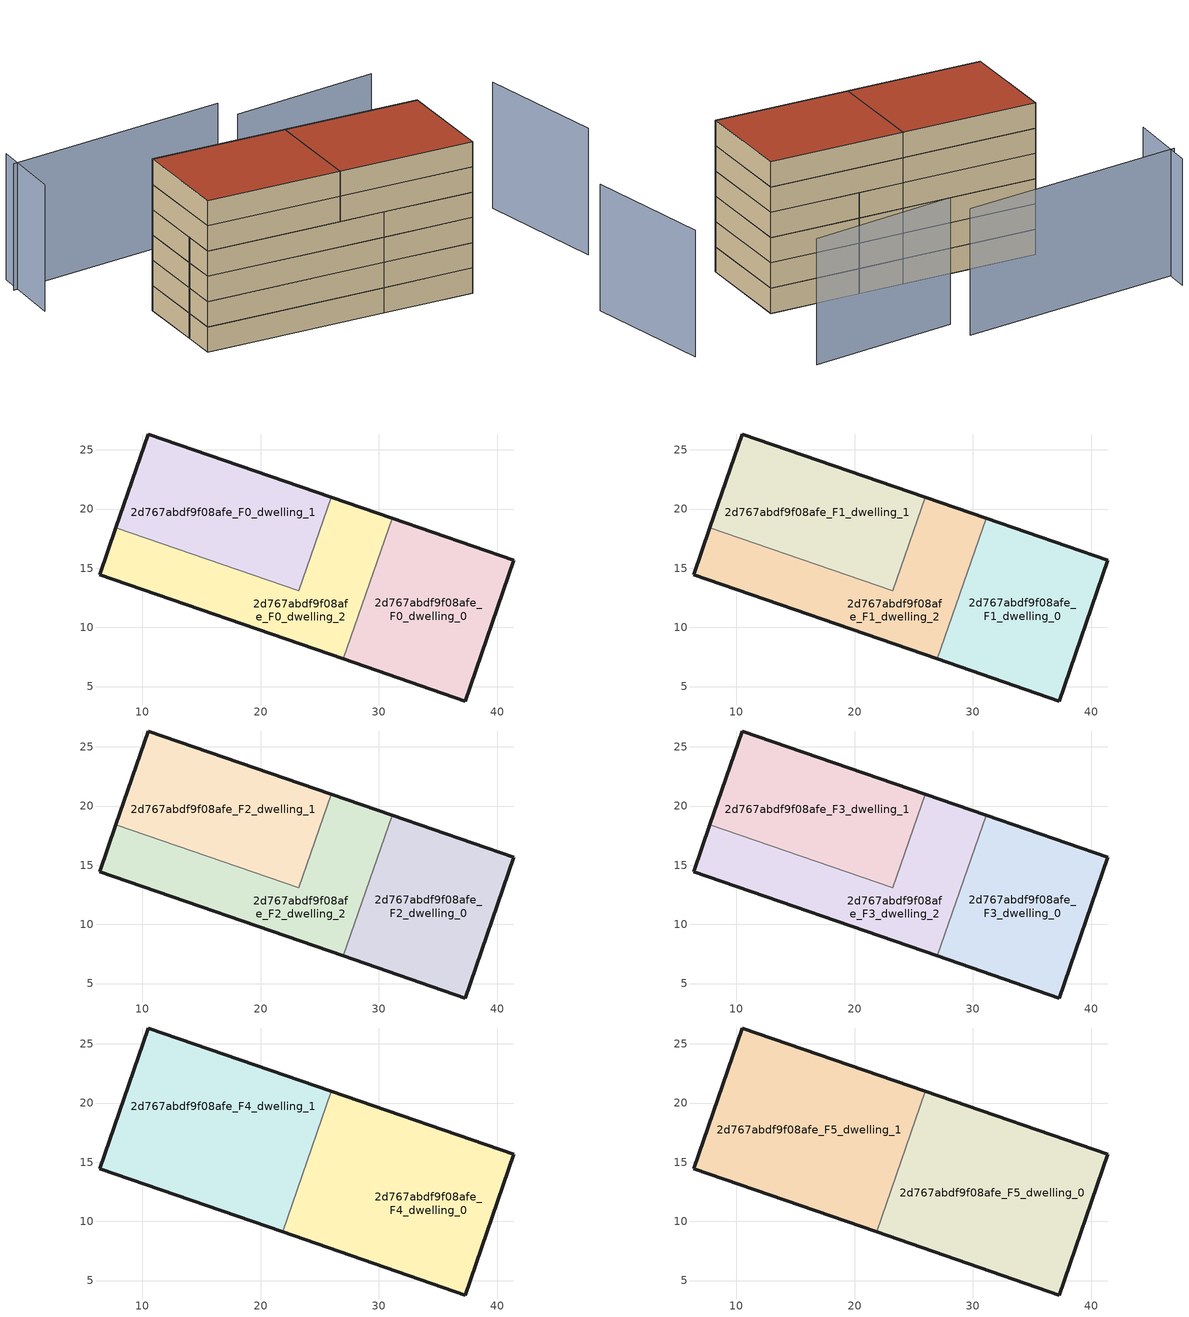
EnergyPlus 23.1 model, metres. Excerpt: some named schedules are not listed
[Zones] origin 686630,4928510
2d767abdf9f08afe_F0_dwelling_0
 floor ground (EU_floor_Construction): 37.31,3.78 41.41,15.68 31.11,19.23 27,7.33 z0
 wall outside (EU_wall_Construction): 31.11,19.23 41.41,15.68 37.31,3.78 27,7.33 z0:3
 wall to 2d767abdf9f08afe_F0_dwelling_2 (EU_wall_Construction): 27,7.33 31.11,19.23 z0:3
2d767abdf9f08afe_F0_dwelling_1
 floor ground (EU_floor_Construction): 23.22,13.07 25.96,21.01 10.52,26.34 7.77,18.4 z0
 wall outside (EU_wall_Construction): 7.77,18.4 10.52,26.34 25.96,21.01 z0:3
 wall to 2d767abdf9f08afe_F0_dwelling_2 (EU_wall_Construction): 25.96,21.01 23.22,13.07 7.77,18.4 z0:3
2d767abdf9f08afe_F0_dwelling_2
 floor ground (EU_floor_Construction): 27,7.33 31.11,19.23 25.96,21.01 23.22,13.07 7.77,18.4 6.39,14.44 z0
 wall outside (EU_wall_Construction): 25.96,21.01 31.11,19.23 / 27,7.33 6.39,14.44 7.77,18.4 z0:3
2d767abdf9f08afe_F1_dwelling_0
 floor to 2d767abdf9f08afe_F0_dwelling_0 (EU_floor_Construction): 37.31,3.78 41.41,15.68 31.11,19.23 27,7.33 z3
 wall outside (EU_wall_Construction): 31.11,19.23 41.41,15.68 37.31,3.78 27,7.33 z3:6
 wall to 2d767abdf9f08afe_F1_dwelling_2 (EU_wall_Construction): 27,7.33 31.11,19.23 z3:6
2d767abdf9f08afe_F1_dwelling_1
 floor to 2d767abdf9f08afe_F0_dwelling_1 (EU_floor_Construction): 23.22,13.07 25.96,21.01 10.52,26.34 7.77,18.4 z3
 wall outside (EU_wall_Construction): 7.77,18.4 10.52,26.34 25.96,21.01 z3:6
 wall to 2d767abdf9f08afe_F1_dwelling_2 (EU_wall_Construction): 25.96,21.01 23.22,13.07 7.77,18.4 z3:6
2d767abdf9f08afe_F1_dwelling_2
 floor to 2d767abdf9f08afe_F0_dwelling_2 (EU_floor_Construction): 27,7.33 31.11,19.23 25.96,21.01 23.22,13.07 7.77,18.4 6.39,14.44 z3
 wall outside (EU_wall_Construction): 25.96,21.01 31.11,19.23 / 27,7.33 6.39,14.44 7.77,18.4 z3:6
2d767abdf9f08afe_F2_dwelling_0
 floor to 2d767abdf9f08afe_F1_dwelling_0 (EU_floor_Construction): 37.31,3.78 41.41,15.68 31.11,19.23 27,7.33 z6
 wall outside (EU_wall_Construction): 31.11,19.23 41.41,15.68 37.31,3.78 27,7.33 z6:9
 wall to 2d767abdf9f08afe_F2_dwelling_2 (EU_wall_Construction): 27,7.33 31.11,19.23 z6:9
2d767abdf9f08afe_F2_dwelling_1
 floor to 2d767abdf9f08afe_F1_dwelling_1 (EU_floor_Construction): 23.22,13.07 25.96,21.01 10.52,26.34 7.77,18.4 z6
 wall outside (EU_wall_Construction): 7.77,18.4 10.52,26.34 25.96,21.01 z6:9
 wall to 2d767abdf9f08afe_F2_dwelling_2 (EU_wall_Construction): 25.96,21.01 23.22,13.07 7.77,18.4 z6:9
2d767abdf9f08afe_F2_dwelling_2
 floor to 2d767abdf9f08afe_F1_dwelling_2 (EU_floor_Construction): 27,7.33 31.11,19.23 25.96,21.01 23.22,13.07 7.77,18.4 6.39,14.44 z6
 wall outside (EU_wall_Construction): 25.96,21.01 31.11,19.23 / 27,7.33 6.39,14.44 7.77,18.4 z6:9
2d767abdf9f08afe_F3_dwelling_0
 floor to 2d767abdf9f08afe_F2_dwelling_0 (EU_floor_Construction): 37.31,3.78 41.41,15.68 31.11,19.23 27,7.33 z9
 wall outside (EU_wall_Construction): 31.11,19.23 41.41,15.68 37.31,3.78 27,7.33 z9:12
 wall to 2d767abdf9f08afe_F3_dwelling_2 (EU_wall_Construction): 27,7.33 31.11,19.23 z9:12
2d767abdf9f08afe_F3_dwelling_1
 floor to 2d767abdf9f08afe_F2_dwelling_1 (EU_floor_Construction): 23.22,13.07 25.96,21.01 10.52,26.34 7.77,18.4 z9
 wall outside (EU_wall_Construction): 7.77,18.4 10.52,26.34 25.96,21.01 z9:12
 wall to 2d767abdf9f08afe_F3_dwelling_2 (EU_wall_Construction): 25.96,21.01 23.22,13.07 7.77,18.4 z9:12
2d767abdf9f08afe_F3_dwelling_2
 floor to 2d767abdf9f08afe_F2_dwelling_2 (EU_floor_Construction): 27,7.33 31.11,19.23 25.96,21.01 23.22,13.07 7.77,18.4 6.39,14.44 z9
 wall outside (EU_wall_Construction): 25.96,21.01 31.11,19.23 / 27,7.33 6.39,14.44 7.77,18.4 z9:12
2d767abdf9f08afe_F4_dwelling_0
 floor to 2d767abdf9f08afe_F3_dwelling_0 (EU_floor_Construction): 37.31,3.78 41.41,15.68 31.11,19.23 27,7.33 z12
 floor to 2d767abdf9f08afe_F3_dwelling_2 (EU_floor_Construction): 27,7.33 31.11,19.23 25.96,21.01 21.85,9.11 z12
 wall outside (EU_wall_Construction): 25.96,21.01 41.41,15.68 37.31,3.78 21.85,9.11 z12:15
 wall to 2d767abdf9f08afe_F4_dwelling_1 (EU_wall_Construction): 21.85,9.11 25.96,21.01 z12:15
2d767abdf9f08afe_F4_dwelling_1
 floor to 2d767abdf9f08afe_F3_dwelling_1 (EU_floor_Construction): 23.22,13.07 25.96,21.01 10.52,26.34 7.77,18.4 z12
 floor to 2d767abdf9f08afe_F3_dwelling_2 (EU_floor_Construction): 21.85,9.11 23.22,13.07 7.77,18.4 6.39,14.44 z12
 wall outside (EU_wall_Construction): 21.85,9.11 6.39,14.44 10.52,26.34 25.96,21.01 z12:15
2d767abdf9f08afe_F5_dwelling_0
 floor to 2d767abdf9f08afe_F4_dwelling_0 (EU_floor_Construction): 37.31,3.78 41.41,15.68 25.96,21.01 21.85,9.11 z15
 wall outside (EU_wall_Construction): 25.96,21.01 41.41,15.68 37.31,3.78 21.85,9.11 z15:18
 wall to 2d767abdf9f08afe_F5_dwelling_1 (EU_wall_Construction): 21.85,9.11 25.96,21.01 z15:18
 roof outside (EU_roof_Construction): 41.41,15.68 37.31,3.78 21.85,9.11 25.96,21.01 z18
2d767abdf9f08afe_F5_dwelling_1
 floor to 2d767abdf9f08afe_F4_dwelling_1 (EU_floor_Construction): 21.85,9.11 25.96,21.01 10.52,26.34 6.39,14.44 z15
 wall outside (EU_wall_Construction): 21.85,9.11 6.39,14.44 10.52,26.34 25.96,21.01 z15:18
 roof outside (EU_roof_Construction): 25.96,21.01 21.85,9.11 6.39,14.44 10.52,26.34 z18
shading: 5.83,43.48 2.56,34.82 / 31.09,35.52 4.4,41.01 / 53.29,1.48 55.35,17.3 / 48.1,28.54 30.42,31.93 z0:15
[Building]
EU S2 Campaign: North Axis=0; Terrain=City; Solar Distribution=FullExterior
[Site:Location]
Bologna: Latitude=44.5; Longitude=11.25; Time Zone=1; Elevation=37
[SizingPeriod:WeatherFileDays]
AnnualSizingPeriod: Begin Month=1; Begin Day of Month=1; End Month=12; End Day of Month=31; Day of Week for Start Day=Monday; Use Weather File Daylight Saving Period=No; Use Weather File Rain and Snow Indicators=No
[MATERIAL]
EU_InternalMass_Material: Roughness=MediumRough; Thickness=0.1; Conductivity=1; Density=1800; Specific Heat=900; Thermal Absorptance=0.9; Solar Absorptance=0.7; Visible Absorptance=0.7
[MATERIAL:NOMASS] Roughness=MediumRough; Thermal Absorptance=0.9; Solar Absorptance=0.7; Visible Absorptance=0.7
Name | Thermal Resistance
EU_wall_NoMass | 0.905828
EU_roof_NoMass | 0.37593
EU_floor_NoMass | 0.67114
[CONSTRUCTION]
EU_wall_Construction: EU_wall_NoMass
EU_roof_Construction: EU_roof_NoMass
EU_floor_Construction: EU_floor_NoMass
EU_InternalMass_Construction: EU_InternalMass_Material
[ZONE] Type=1; Multiplier=1; Ceiling Height=autocalculate; Floor Area=autocalculate; Part of Total Floor Area=Yes
Name | Volume
2d767abdf9f08afe_F0_dwelling_0; 2d767abdf9f08afe_F1_dwelling_0; 2d767abdf9f08afe_F2_dwelling_0; 2d767abdf9f08afe_F3_dwelling_0 | 411.623
2d767abdf9f08afe_F4_dwelling_0; 2d767abdf9f08afe_F5_dwelling_0 | 617.423
2d767abdf9f08afe_F0_dwelling_1; 2d767abdf9f08afe_F1_dwelling_1; 2d767abdf9f08afe_F2_dwelling_1; 2d767abdf9f08afe_F3_dwelling_1 | 411.606
2d767abdf9f08afe_F4_dwelling_1; 2d767abdf9f08afe_F5_dwelling_1 | 617.441
2d767abdf9f08afe_F0_dwelling_2; 2d767abdf9f08afe_F1_dwelling_2; 2d767abdf9f08afe_F2_dwelling_2; 2d767abdf9f08afe_F3_dwelling_2 | 411.625
[INTERNALMASS] Construction=EU_InternalMass_Construction
Name | Zone or ZoneList | Surface Area
2d767abdf9f08afe_F0_dwelling_0_EU_InternalMass | 2d767abdf9f08afe_F0_dwelling_0 | 137.207
2d767abdf9f08afe_F0_dwelling_1_EU_InternalMass | 2d767abdf9f08afe_F0_dwelling_1 | 137.202
2d767abdf9f08afe_F0_dwelling_2_EU_InternalMass | 2d767abdf9f08afe_F0_dwelling_2 | 137.209
2d767abdf9f08afe_F1_dwelling_0_EU_InternalMass | 2d767abdf9f08afe_F1_dwelling_0 | 137.207
2d767abdf9f08afe_F1_dwelling_1_EU_InternalMass | 2d767abdf9f08afe_F1_dwelling_1 | 137.202
2d767abdf9f08afe_F1_dwelling_2_EU_InternalMass | 2d767abdf9f08afe_F1_dwelling_2 | 137.209
2d767abdf9f08afe_F2_dwelling_0_EU_InternalMass | 2d767abdf9f08afe_F2_dwelling_0 | 137.207
2d767abdf9f08afe_F2_dwelling_1_EU_InternalMass | 2d767abdf9f08afe_F2_dwelling_1 | 137.202
2d767abdf9f08afe_F2_dwelling_2_EU_InternalMass | 2d767abdf9f08afe_F2_dwelling_2 | 137.209
2d767abdf9f08afe_F3_dwelling_0_EU_InternalMass | 2d767abdf9f08afe_F3_dwelling_0 | 137.207
2d767abdf9f08afe_F3_dwelling_1_EU_InternalMass | 2d767abdf9f08afe_F3_dwelling_1 | 137.202
2d767abdf9f08afe_F3_dwelling_2_EU_InternalMass | 2d767abdf9f08afe_F3_dwelling_2 | 137.209
2d767abdf9f08afe_F4_dwelling_0_EU_InternalMass | 2d767abdf9f08afe_F4_dwelling_0 | 205.807
2d767abdf9f08afe_F4_dwelling_1_EU_InternalMass | 2d767abdf9f08afe_F4_dwelling_1 | 205.813
2d767abdf9f08afe_F5_dwelling_0_EU_InternalMass | 2d767abdf9f08afe_F5_dwelling_0 | 205.807
2d767abdf9f08afe_F5_dwelling_1_EU_InternalMass | 2d767abdf9f08afe_F5_dwelling_1 | 205.813
[OTHEREQUIPMENT] Fuel Type=Electricity; Design Level Calculation Method=Watts/Area; Power per Zone Floor Area=1; Fraction Latent=0; Fraction Radiant=0; Fraction Lost=0; Carbon Dioxide Generation Rate=0; EndUse Subcategory=EU_Step8_InternalGains
Name | Zone or ZoneList or Space or SpaceList | Schedule
EU_Step8_InternalGain_2d767abdf9f08afe_F0_dwelling_0_f000 | 2d767abdf9f08afe_F0_dwelling_0 | EU_Step8_GainSchedule_2d767abdf9f08afe_F0_dwelling_0_f000
EU_Step8_InternalGain_2d767abdf9f08afe_F0_dwelling_1_f000 | 2d767abdf9f08afe_F0_dwelling_1 | EU_Step8_GainSchedule_2d767abdf9f08afe_F0_dwelling_1_f000
EU_Step8_InternalGain_2d767abdf9f08afe_F0_dwelling_2_f000 | 2d767abdf9f08afe_F0_dwelling_2 | EU_Step8_GainSchedule_2d767abdf9f08afe_F0_dwelling_2_f000
EU_Step8_InternalGain_2d767abdf9f08afe_F1_dwelling_0_f000 | 2d767abdf9f08afe_F1_dwelling_0 | EU_Step8_GainSchedule_2d767abdf9f08afe_F1_dwelling_0_f000
EU_Step8_InternalGain_2d767abdf9f08afe_F1_dwelling_1_f000 | 2d767abdf9f08afe_F1_dwelling_1 | EU_Step8_GainSchedule_2d767abdf9f08afe_F1_dwelling_1_f000
EU_Step8_InternalGain_2d767abdf9f08afe_F1_dwelling_2_f000 | 2d767abdf9f08afe_F1_dwelling_2 | EU_Step8_GainSchedule_2d767abdf9f08afe_F1_dwelling_2_f000
EU_Step8_InternalGain_2d767abdf9f08afe_F2_dwelling_0_f000 | 2d767abdf9f08afe_F2_dwelling_0 | EU_Step8_GainSchedule_2d767abdf9f08afe_F2_dwelling_0_f000
EU_Step8_InternalGain_2d767abdf9f08afe_F2_dwelling_1_f000 | 2d767abdf9f08afe_F2_dwelling_1 | EU_Step8_GainSchedule_2d767abdf9f08afe_F2_dwelling_1_f000
EU_Step8_InternalGain_2d767abdf9f08afe_F2_dwelling_2_f000 | 2d767abdf9f08afe_F2_dwelling_2 | EU_Step8_GainSchedule_2d767abdf9f08afe_F2_dwelling_2_f000
EU_Step8_InternalGain_2d767abdf9f08afe_F3_dwelling_0_f000 | 2d767abdf9f08afe_F3_dwelling_0 | EU_Step8_GainSchedule_2d767abdf9f08afe_F3_dwelling_0_f000
EU_Step8_InternalGain_2d767abdf9f08afe_F3_dwelling_1_f000 | 2d767abdf9f08afe_F3_dwelling_1 | EU_Step8_GainSchedule_2d767abdf9f08afe_F3_dwelling_1_f000
EU_Step8_InternalGain_2d767abdf9f08afe_F3_dwelling_2_f000 | 2d767abdf9f08afe_F3_dwelling_2 | EU_Step8_GainSchedule_2d767abdf9f08afe_F3_dwelling_2_f000
EU_Step8_InternalGain_2d767abdf9f08afe_F4_dwelling_0_f000 | 2d767abdf9f08afe_F4_dwelling_0 | EU_Step8_GainSchedule_2d767abdf9f08afe_F4_dwelling_0_f000
EU_Step8_InternalGain_2d767abdf9f08afe_F4_dwelling_1_f000 | 2d767abdf9f08afe_F4_dwelling_1 | EU_Step8_GainSchedule_2d767abdf9f08afe_F4_dwelling_1_f000
EU_Step8_InternalGain_2d767abdf9f08afe_F5_dwelling_0_f000 | 2d767abdf9f08afe_F5_dwelling_0 | EU_Step8_GainSchedule_2d767abdf9f08afe_F5_dwelling_0_f000
EU_Step8_InternalGain_2d767abdf9f08afe_F5_dwelling_1_f000 | 2d767abdf9f08afe_F5_dwelling_1 | EU_Step8_GainSchedule_2d767abdf9f08afe_F5_dwelling_1_f000
[ZONEVENTILATION:DESIGNFLOWRATE] Schedule=EU_AlwaysOn; Design Flow Rate Calculation Method=AirChanges/Hour; Air Changes per Hour=0.73129; Ventilation Type=Natural; Fan Pressure Rise=0; Fan Total Efficiency=1; Constant Term Coefficient=1; Temperature Term Coefficient=0; Velocity Term Coefficient=0; Velocity Squared Term Coefficient=0; Minimum Indoor Temperature=-100; Maximum Indoor Temperature=100; Delta Temperature=-100; Minimum Outdoor Temperature=-100; Maximum Outdoor Temperature=100; Maximum Wind Speed=40
Name | Zone or ZoneList or Space or SpaceList
EU_ConstantAir_2d767abdf9f08afe_F0_dwelling_0 | 2d767abdf9f08afe_F0_dwelling_0
EU_ConstantAir_2d767abdf9f08afe_F0_dwelling_1 | 2d767abdf9f08afe_F0_dwelling_1
EU_ConstantAir_2d767abdf9f08afe_F0_dwelling_2 | 2d767abdf9f08afe_F0_dwelling_2
EU_ConstantAir_2d767abdf9f08afe_F1_dwelling_0 | 2d767abdf9f08afe_F1_dwelling_0
EU_ConstantAir_2d767abdf9f08afe_F1_dwelling_1 | 2d767abdf9f08afe_F1_dwelling_1
EU_ConstantAir_2d767abdf9f08afe_F1_dwelling_2 | 2d767abdf9f08afe_F1_dwelling_2
EU_ConstantAir_2d767abdf9f08afe_F2_dwelling_0 | 2d767abdf9f08afe_F2_dwelling_0
EU_ConstantAir_2d767abdf9f08afe_F2_dwelling_1 | 2d767abdf9f08afe_F2_dwelling_1
EU_ConstantAir_2d767abdf9f08afe_F2_dwelling_2 | 2d767abdf9f08afe_F2_dwelling_2
EU_ConstantAir_2d767abdf9f08afe_F3_dwelling_0 | 2d767abdf9f08afe_F3_dwelling_0
EU_ConstantAir_2d767abdf9f08afe_F3_dwelling_1 | 2d767abdf9f08afe_F3_dwelling_1
EU_ConstantAir_2d767abdf9f08afe_F3_dwelling_2 | 2d767abdf9f08afe_F3_dwelling_2
EU_ConstantAir_2d767abdf9f08afe_F4_dwelling_0 | 2d767abdf9f08afe_F4_dwelling_0
EU_ConstantAir_2d767abdf9f08afe_F4_dwelling_1 | 2d767abdf9f08afe_F4_dwelling_1
EU_ConstantAir_2d767abdf9f08afe_F5_dwelling_0 | 2d767abdf9f08afe_F5_dwelling_0
EU_ConstantAir_2d767abdf9f08afe_F5_dwelling_1 | 2d767abdf9f08afe_F5_dwelling_1
[HVACTEMPLATE:THERMOSTAT] Constant Heating Setpoint=20; Constant Cooling Setpoint=50
EU_HeatOnly_2d767abdf9f08afe_F0_dwelling_0; EU_HeatOnly_2d767abdf9f08afe_F0_dwelling_1; EU_HeatOnly_2d767abdf9f08afe_F0_dwelling_2; EU_HeatOnly_2d767abdf9f08afe_F1_dwelling_0; EU_HeatOnly_2d767abdf9f08afe_F1_dwelling_1; EU_HeatOnly_2d767abdf9f08afe_F1_dwelling_2; EU_HeatOnly_2d767abdf9f08afe_F2_dwelling_0; EU_HeatOnly_2d767abdf9f08afe_F2_dwelling_1; EU_HeatOnly_2d767abdf9f08afe_F2_dwelling_2; EU_HeatOnly_2d767abdf9f08afe_F3_dwelling_0; EU_HeatOnly_2d767abdf9f08afe_F3_dwelling_1; EU_HeatOnly_2d767abdf9f08afe_F3_dwelling_2; EU_HeatOnly_2d767abdf9f08afe_F4_dwelling_0; EU_HeatOnly_2d767abdf9f08afe_F4_dwelling_1; EU_HeatOnly_2d767abdf9f08afe_F5_dwelling_0; EU_HeatOnly_2d767abdf9f08afe_F5_dwelling_1
[HVACTEMPLATE:ZONE:IDEALLOADSAIRSYSTEM] System Availability Schedule=EU_AlwaysOn; Maximum Heating Supply Air Temperature=50; Minimum Cooling Supply Air Temperature=13; Maximum Heating Supply Air Humidity Ratio=0.0156; Minimum Cooling Supply Air Humidity Ratio=0.0077; Heating Limit=NoLimit; Cooling Limit=NoLimit; Heating Availability Schedule=EU_AlwaysOn; Cooling Availability Schedule=EU_CoolingOff; Dehumidification Control Type=ConstantSensibleHeatRatio; Cooling Sensible Heat Ratio=0.7; Dehumidification Setpoint=60; Humidification Control Type=None; Humidification Setpoint=30; Outdoor Air Method=None; Outdoor Air Flow Rate per Person=0.00944; Outdoor Air Flow Rate per Zone Floor Area=0; Outdoor Air Flow Rate per Zone=0; Demand Controlled Ventilation Type=None; Outdoor Air Economizer Type=NoEconomizer; Heat Recovery Type=None; Sensible Heat Recovery Effectiveness=0.7; Latent Heat Recovery Effectiveness=0.65
Name | Template Thermostat
2d767abdf9f08afe_F0_dwelling_0 | EU_HeatOnly_2d767abdf9f08afe_F0_dwelling_0
2d767abdf9f08afe_F0_dwelling_1 | EU_HeatOnly_2d767abdf9f08afe_F0_dwelling_1
2d767abdf9f08afe_F0_dwelling_2 | EU_HeatOnly_2d767abdf9f08afe_F0_dwelling_2
2d767abdf9f08afe_F1_dwelling_0 | EU_HeatOnly_2d767abdf9f08afe_F1_dwelling_0
2d767abdf9f08afe_F1_dwelling_1 | EU_HeatOnly_2d767abdf9f08afe_F1_dwelling_1
2d767abdf9f08afe_F1_dwelling_2 | EU_HeatOnly_2d767abdf9f08afe_F1_dwelling_2
2d767abdf9f08afe_F2_dwelling_0 | EU_HeatOnly_2d767abdf9f08afe_F2_dwelling_0
2d767abdf9f08afe_F2_dwelling_1 | EU_HeatOnly_2d767abdf9f08afe_F2_dwelling_1
2d767abdf9f08afe_F2_dwelling_2 | EU_HeatOnly_2d767abdf9f08afe_F2_dwelling_2
2d767abdf9f08afe_F3_dwelling_0 | EU_HeatOnly_2d767abdf9f08afe_F3_dwelling_0
2d767abdf9f08afe_F3_dwelling_1 | EU_HeatOnly_2d767abdf9f08afe_F3_dwelling_1
2d767abdf9f08afe_F3_dwelling_2 | EU_HeatOnly_2d767abdf9f08afe_F3_dwelling_2
2d767abdf9f08afe_F4_dwelling_0 | EU_HeatOnly_2d767abdf9f08afe_F4_dwelling_0
2d767abdf9f08afe_F4_dwelling_1 | EU_HeatOnly_2d767abdf9f08afe_F4_dwelling_1
2d767abdf9f08afe_F5_dwelling_0 | EU_HeatOnly_2d767abdf9f08afe_F5_dwelling_0
2d767abdf9f08afe_F5_dwelling_1 | EU_HeatOnly_2d767abdf9f08afe_F5_dwelling_1
[SIZING:ZONE] Zone Cooling Design Supply Air Temperature Input Method=SupplyAirTemperature; Zone Cooling Design Supply Air Temperature=13; Zone Heating Design Supply Air Temperature Input Method=SupplyAirTemperature; Zone Heating Design Supply Air Temperature=50; Zone Cooling Design Supply Air Humidity Ratio=0.008; Zone Heating Design Supply Air Humidity Ratio=0.008; Cooling Design Air Flow Method=DesignDay; Cooling Design Air Flow Rate=0; Cooling Minimum Air Flow per Zone Floor Area=0.000762; Cooling Minimum Air Flow=0; Cooling Minimum Air Flow Fraction=0.2; Heating Design Air Flow Method=DesignDay; Heating Design Air Flow Rate=0; Heating Maximum Air Flow per Zone Floor Area=0.002032; Heating Maximum Air Flow=0.141576; Heating Maximum Air Flow Fraction=0.3; Account for Dedicated Outdoor Air System=No; Dedicated Outdoor Air System Control Strategy=NeutralSupplyAir; Dedicated Outdoor Air Low Setpoint Temperature for Design=autosize; Dedicated Outdoor Air High Setpoint Temperature for Design=autosize; Zone Load Sizing Method=Sensible Load Only No Latent Load; Zone Latent Cooling Design Supply Air Humidity Ratio Input Method=HumidityRatioDifference; Zone Cooling Design Supply Air Humidity Ratio Difference=0.005; Zone Latent Heating Design Supply Air Humidity Ratio Input Method=HumidityRatioDifference; Zone Humidification Design Supply Air Humidity Ratio Difference=0.005
2d767abdf9f08afe_F0_dwelling_0; 2d767abdf9f08afe_F0_dwelling_1; 2d767abdf9f08afe_F0_dwelling_2; 2d767abdf9f08afe_F1_dwelling_0; 2d767abdf9f08afe_F1_dwelling_1; 2d767abdf9f08afe_F1_dwelling_2; 2d767abdf9f08afe_F2_dwelling_0; 2d767abdf9f08afe_F2_dwelling_1; 2d767abdf9f08afe_F2_dwelling_2; 2d767abdf9f08afe_F3_dwelling_0; 2d767abdf9f08afe_F3_dwelling_1; 2d767abdf9f08afe_F3_dwelling_2; 2d767abdf9f08afe_F4_dwelling_0; 2d767abdf9f08afe_F4_dwelling_1; 2d767abdf9f08afe_F5_dwelling_0; 2d767abdf9f08afe_F5_dwelling_1
